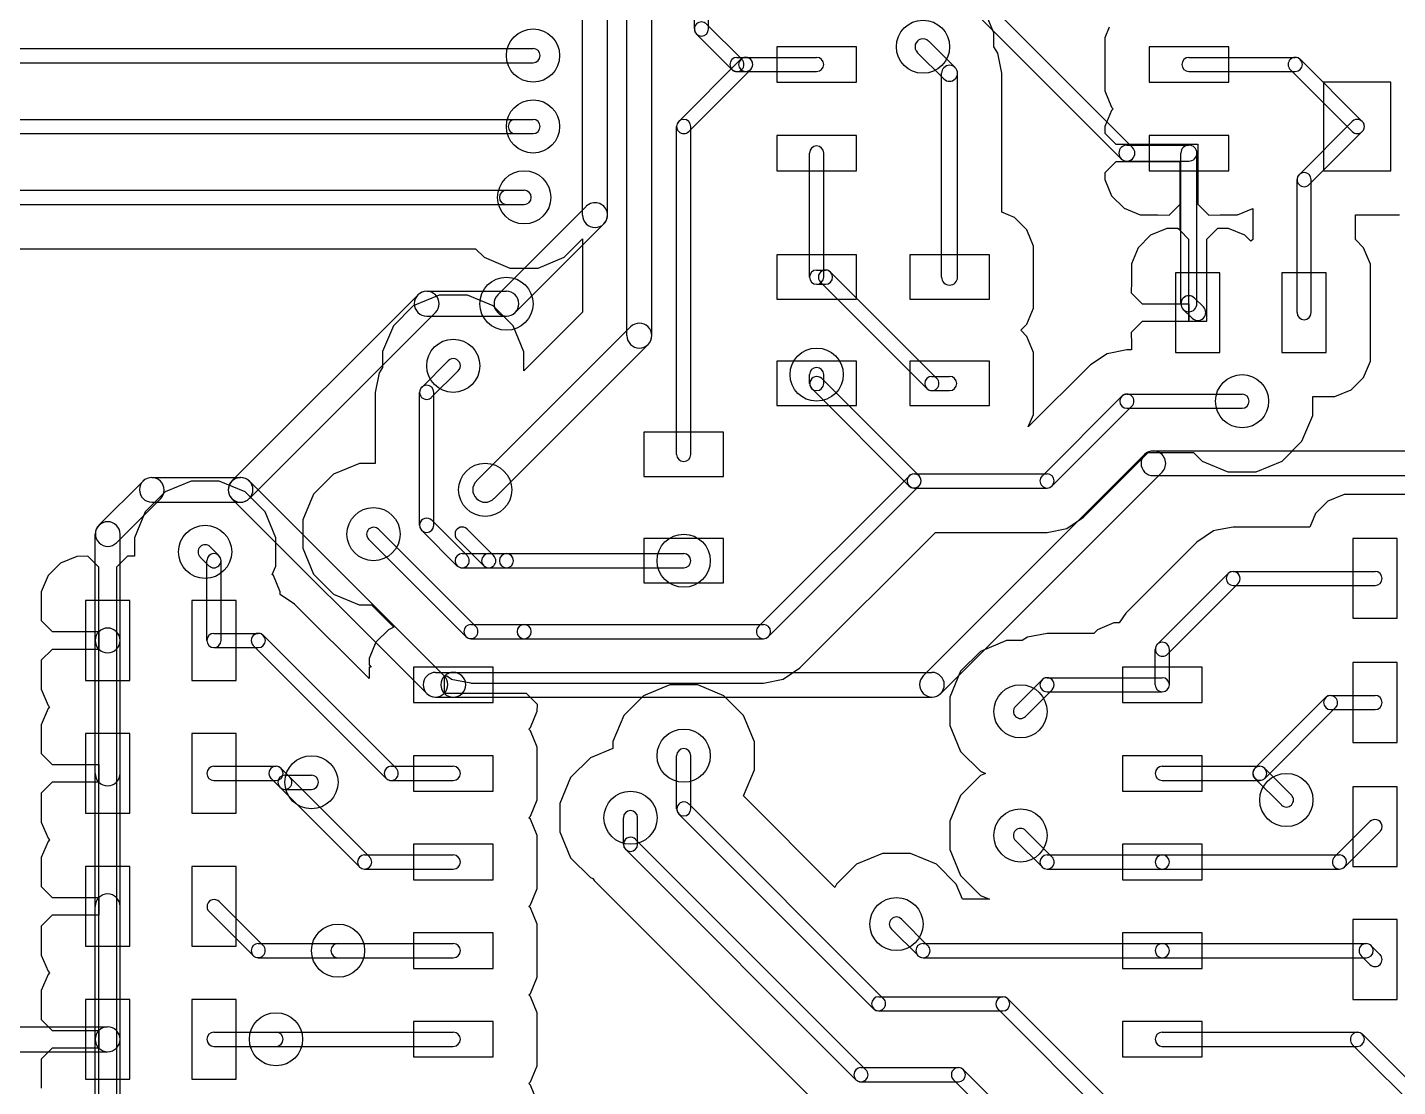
# Model space of a CAD drawing. Extents: x -29274 to 69862, y 24345 to 162744.
# Drawn here: x 47548 to 55277, y 68203 to 74179 of the extents above; entities that cross this region are included whole.
import ezdxf

# ---------------------------------------------------------------- set-up
doc = ezdxf.new("R2010")
doc.units = 0
doc.layers.add('BLACK', color=1, linetype='CONTINUOUS')

msp = doc.modelspace()

# ---------------------------------------------------------------- linework, layer by layer
at = {"layer": 'BLACK'}
for p, q in [((51310, 74170), (51310, 76270)), ((51390, 74170), (51390, 76270)), ((50930, 72440), (50930, 75520)), ((51070, 72440), (51070, 75520)), ((50680, 73120), (50680, 75270)), ((50820, 73120), (50820, 75270)), ((52782, 74502), (53782, 73502)), ((52718, 74438), (53718, 73438)), ((52999, 74149), (52938, 74296)), ((52999, 74149), (52938, 74296)), ((51322, 74141), (51521, 73942)), ((51379, 74198), (51578, 73999)), ((52999, 74069), (52999, 74149)), ((52999, 74069), (52999, 74149)), ((53651, 74180), (53626, 74120)), ((53651, 74180), (53626, 74120)), ((43350, 74060), (50400, 74060)), ((52225, 74070), (51775, 74070)), ((51775, 74070), (51775, 73870)), ((52225, 73870), (52225, 74070)), ((52782, 73952), (52632, 74102)), ((53023, 74033), (52999, 74069)), ((53023, 74033), (52999, 74069)), ((53626, 74120), (53626, 74021)), ((53626, 74120), (53626, 74021)), ((54325, 74070), (53875, 74070)), ((53875, 74070), (53875, 73870)), ((54325, 73870), (54325, 74070)), ((43350, 73980), (50400, 73980)), ((51222, 73649), (51571, 73998)), ((51550, 74010), (51600, 74010)), ((51600, 74010), (52000, 74010)), ((52718, 73888), (52568, 74038)), ((53045, 73920), (53023, 74033)), ((53045, 73920), (53023, 74033)), ((53626, 74021), (53626, 73821)), ((53626, 74021), (53626, 73821)), ((54100, 74010), (54700, 74010)), ((54729, 73998), (55078, 73649)), ((51279, 73592), (51628, 73941)), ((51550, 73930), (51600, 73930)), ((51600, 73930), (52000, 73930)), ((52705, 72770), (52705, 73920)), ((52795, 72770), (52795, 73920)), ((53045, 73136), (53045, 73920)), ((53045, 73136), (53045, 73920)), ((54100, 73930), (54700, 73930)), ((54672, 73941), (55021, 73592)), ((51775, 73870), (52225, 73870)), ((53626, 73821), (53664, 73729)), ((53626, 73821), (53664, 73729)), ((53875, 73870), (54325, 73870)), ((55240, 73870), (54860, 73870)), ((54860, 73870), (54860, 73370)), ((55240, 73370), (55240, 73870)), ((53664, 73711), (53626, 73619)), ((53664, 73711), (53626, 73619)), ((53664, 73729), (53673, 73720)), ((53664, 73729), (53673, 73720)), ((53673, 73720), (53664, 73711)), ((53673, 73720), (53664, 73711)), ((47300, 73660), (50400, 73660)), ((50300, 73660), (50400, 73660)), ((51210, 71770), (51210, 73620)), ((51290, 71770), (51290, 73620)), ((53626, 73619), (53625, 73582)), ((53626, 73619), (53625, 73582)), ((54722, 73348), (55022, 73648)), ((54778, 73292), (55078, 73592)), ((47300, 73580), (50400, 73580)), ((50300, 73580), (50400, 73580)), ((52225, 73570), (51775, 73570)), ((51775, 73570), (51775, 73370)), ((52225, 73370), (52225, 73570)), ((53625, 73582), (53687, 73520)), ((53625, 73582), (53687, 73520)), ((53687, 73520), (54000, 73520)), ((53687, 73520), (54000, 73520)), ((53750, 73515), (54100, 73515)), ((54325, 73570), (53875, 73570)), ((53875, 73570), (53875, 73370)), ((54000, 73520), (54050, 73520)), ((54000, 73520), (54050, 73520)), ((54050, 73520), (54150, 73520)), ((54050, 73520), (54150, 73520)), ((54150, 73520), (54150, 73420)), ((54150, 73520), (54150, 73420)), ((54325, 73370), (54325, 73570)), ((51960, 72770), (51960, 73470)), ((52040, 72770), (52040, 73470)), ((54055, 72620), (54055, 73470)), ((54145, 72620), (54145, 73470)), ((51775, 73370), (52225, 73370)), ((53687, 73420), (53625, 73358)), ((53687, 73420), (53625, 73358)), ((53625, 73358), (53626, 73321)), ((53625, 73358), (53626, 73321)), ((54050, 73420), (53687, 73420)), ((54050, 73420), (53687, 73420)), ((53750, 73425), (54100, 73425)), ((53875, 73370), (54325, 73370)), ((54050, 73182), (54050, 73420)), ((54050, 73182), (54050, 73420)), ((54150, 73420), (54150, 73370)), ((54150, 73420), (54150, 73370)), ((54150, 73370), (54150, 73182)), ((54150, 73370), (54150, 73182)), ((54860, 73370), (55240, 73370)), ((53626, 73321), (53664, 73229)), ((53626, 73321), (53664, 73229)), ((54710, 72570), (54710, 73320)), ((54790, 72570), (54790, 73320)), ((47300, 73260), (50350, 73260)), ((50250, 73260), (50350, 73260)), ((53664, 73229), (53734, 73159)), ((53664, 73229), (53734, 73159)), ((47300, 73180), (50350, 73180)), ((50201, 72670), (50700, 73169)), ((50250, 73180), (50350, 73180)), ((53116, 73106), (53045, 73136)), ((53116, 73106), (53045, 73136)), ((53734, 73159), (53825, 73121)), ((53734, 73159), (53825, 73121)), ((53988, 73120), (54050, 73182)), ((53988, 73120), (54050, 73182)), ((54050, 73033), (54050, 73182)), ((54050, 73182), (54050, 73033)), ((54050, 73033), (54050, 73182)), ((54050, 73182), (54050, 73033)), ((54150, 73182), (54212, 73120)), ((54150, 73182), (54212, 73120)), ((54375, 73121), (54460, 73157)), ((54375, 73121), (54460, 73157)), ((54460, 73157), (54460, 72982)), ((54460, 73157), (54460, 72982)), ((50300, 72571), (50799, 73070)), ((53186, 73036), (53116, 73106)), ((53186, 73036), (53116, 73106)), ((53825, 73121), (53924, 73121)), ((53825, 73121), (53924, 73121)), ((53924, 73121), (53988, 73120)), ((53924, 73121), (53988, 73120)), ((54212, 73120), (54276, 73121)), ((54212, 73120), (54276, 73121)), ((54276, 73121), (54375, 73121)), ((54276, 73121), (54375, 73121)), ((55040, 72982), (55040, 73121)), ((55040, 73121), (55289, 73121)), ((55040, 72982), (55040, 73121)), ((55040, 73121), (55289, 73121)), ((50576, 72882), (50680, 72986)), ((50576, 72882), (50680, 72986)), ((50680, 72986), (50680, 72573)), ((50680, 72986), (50680, 72573)), ((53224, 72944), (53186, 73036)), ((53224, 72944), (53186, 73036)), ((53884, 73006), (53814, 72936)), ((53884, 73006), (53814, 72936)), ((53976, 73044), (53884, 73006)), ((53976, 73044), (53884, 73006)), ((54038, 73045), (53976, 73044)), ((54038, 73045), (53976, 73044)), ((54050, 73033), (54038, 73045)), ((54050, 73033), (54038, 73045)), ((54100, 72983), (54050, 73033)), ((54100, 72983), (54050, 73033)), ((54100, 72620), (54100, 72983)), ((54100, 72620), (54100, 72983)), ((54262, 73045), (54200, 72983)), ((54262, 73045), (54200, 72983)), ((54200, 72983), (54200, 72670)), ((54200, 72983), (54200, 72670)), ((54324, 73044), (54262, 73045)), ((54324, 73044), (54262, 73045)), ((54416, 73006), (54324, 73044)), ((54416, 73006), (54324, 73044)), ((54450, 72972), (54416, 73006)), ((54450, 72972), (54416, 73006)), ((54460, 72982), (54450, 72972)), ((54460, 72982), (54450, 72972)), ((55086, 72936), (55040, 72982)), ((55086, 72936), (55040, 72982)), ((47300, 72930), (50076, 72930)), ((47300, 72930), (50076, 72930)), ((50076, 72930), (50124, 72882)), ((50076, 72930), (50124, 72882)), ((52225, 72895), (51775, 72895)), ((51775, 72895), (51775, 72645)), ((52225, 72645), (52225, 72895)), ((52975, 72895), (52525, 72895)), ((52525, 72895), (52525, 72645)), ((52975, 72645), (52975, 72895)), ((53224, 72694), (53224, 72944)), ((53224, 72694), (53224, 72944)), ((53814, 72936), (53776, 72845)), ((53814, 72936), (53776, 72845)), ((55124, 72844), (55086, 72936)), ((55124, 72844), (55086, 72936)), ((50124, 72882), (50270, 72821)), ((50124, 72882), (50270, 72821)), ((50270, 72821), (50429, 72821)), ((50270, 72821), (50429, 72821)), ((50429, 72821), (50576, 72882)), ((50429, 72821), (50576, 72882)), ((53776, 72845), (53776, 72746)), ((53776, 72845), (53776, 72746)), ((55124, 72394), (55124, 72844)), ((55124, 72394), (55124, 72844)), ((52000, 72810), (52050, 72810)), ((52622, 72142), (52022, 72742)), ((52678, 72198), (52078, 72798)), ((53776, 72746), (53775, 72682)), ((53776, 72746), (53775, 72682)), ((54275, 72795), (54025, 72795)), ((54025, 72795), (54025, 72345)), ((54275, 72345), (54275, 72795)), ((54875, 72795), (54625, 72795)), ((54625, 72795), (54625, 72345)), ((54875, 72345), (54875, 72795)), ((49750, 72669), (48701, 71620)), ((49871, 72669), (49724, 72608)), ((49871, 72669), (49724, 72608)), ((49800, 72690), (50250, 72690)), ((50030, 72669), (49871, 72669)), ((50030, 72669), (49871, 72669)), ((50176, 72608), (50030, 72669)), ((50176, 72608), (50030, 72669)), ((52000, 72730), (52050, 72730)), ((53224, 72595), (53224, 72694)), ((53224, 72595), (53224, 72694)), ((53775, 72682), (53837, 72620)), ((53775, 72682), (53837, 72620)), ((54200, 72670), (54200, 72620)), ((54200, 72670), (54200, 72620)), ((49724, 72608), (49612, 72496)), ((49724, 72608), (49612, 72496)), ((50288, 72496), (50176, 72608)), ((50288, 72496), (50176, 72608)), ((51775, 72645), (52225, 72645)), ((52525, 72645), (52975, 72645)), ((53186, 72504), (53224, 72595)), ((53186, 72504), (53224, 72595)), ((53837, 72620), (54100, 72620)), ((53837, 72620), (54100, 72620)), ((54068, 72588), (54118, 72538)), ((54100, 72520), (54100, 72620)), ((54100, 72620), (54100, 72520)), ((54100, 72520), (54100, 72620)), ((54100, 72620), (54100, 72520)), ((54132, 72652), (54182, 72602)), ((54200, 72620), (54200, 72520)), ((54200, 72620), (54200, 72520)), ((49849, 72570), (48800, 71521)), ((49800, 72550), (50250, 72550)), ((50680, 72573), (50349, 72242)), ((50680, 72573), (50349, 72242)), ((53837, 72520), (53775, 72458)), ((53837, 72520), (53775, 72458)), ((54050, 72520), (53837, 72520)), ((54050, 72520), (53837, 72520)), ((54100, 72520), (54050, 72520)), ((54100, 72520), (54050, 72520)), ((54200, 72520), (54100, 72520)), ((54200, 72520), (54100, 72520)), ((49612, 72496), (49551, 72350)), ((49612, 72496), (49551, 72350)), ((50950, 72489), (50081, 71620)), ((50349, 72349), (50288, 72496)), ((50349, 72349), (50288, 72496)), ((53152, 72470), (53186, 72504)), ((53152, 72470), (53186, 72504)), ((53186, 72436), (53152, 72470)), ((53186, 72436), (53152, 72470)), ((53224, 72344), (53186, 72436)), ((53224, 72344), (53186, 72436)), ((53775, 72458), (53776, 72394)), ((53775, 72458), (53776, 72394)), ((51049, 72390), (50180, 71521)), ((53750, 72360), (53639, 72338)), ((53750, 72360), (53639, 72338)), ((53776, 72360), (53750, 72360)), ((53776, 72360), (53750, 72360)), ((53776, 72394), (53776, 72360)), ((53776, 72394), (53776, 72360)), ((55124, 72295), (55124, 72394)), ((55124, 72295), (55124, 72394)), ((49551, 72350), (49551, 72260)), ((49551, 72350), (49551, 72260)), ((49772, 72148), (49922, 72298)), ((50349, 72242), (50349, 72349)), ((50349, 72242), (50349, 72349)), ((52225, 72295), (51775, 72295)), ((51775, 72295), (51775, 72045)), ((52225, 72045), (52225, 72295)), ((52975, 72295), (52525, 72295)), ((52525, 72295), (52525, 72045)), ((52975, 72045), (52975, 72295)), ((53545, 72275), (53194, 71925)), ((53545, 72275), (53194, 71925)), ((53224, 72094), (53224, 72344)), ((53224, 72094), (53224, 72344)), ((53639, 72338), (53545, 72275)), ((53639, 72338), (53545, 72275)), ((54025, 72345), (54275, 72345)), ((54625, 72345), (54875, 72345)), ((55086, 72204), (55124, 72295)), ((55086, 72204), (55124, 72295)), ((49532, 72231), (49510, 72120)), ((49532, 72231), (49510, 72120)), ((49551, 72260), (49532, 72231)), ((49551, 72260), (49532, 72231)), ((49828, 72092), (49978, 72242)), ((51960, 72170), (51960, 72220)), ((52578, 71649), (52029, 72198)), ((52040, 72170), (52040, 72220)), ((52650, 72210), (52750, 72210)), ((55016, 72134), (55086, 72204)), ((55016, 72134), (55086, 72204)), ((52521, 71592), (51972, 72141)), ((52650, 72130), (52750, 72130)), ((54924, 72096), (55016, 72134)), ((54924, 72096), (55016, 72134)), ((49510, 72120), (49510, 71719)), ((49510, 72120), (49510, 71719)), ((49760, 71370), (49760, 72120)), ((49840, 71370), (49840, 72120)), ((51775, 72045), (52225, 72045)), ((52525, 72045), (52975, 72045)), ((53224, 71995), (53224, 72094)), ((53224, 71995), (53224, 72094)), ((53722, 72098), (53272, 71648)), ((53750, 72110), (54400, 72110)), ((54799, 71990), (54799, 72096)), ((54799, 72096), (54924, 72096)), ((54799, 71990), (54799, 72096)), ((54799, 72096), (54924, 72096)), ((53194, 71925), (53224, 71995)), ((53194, 71925), (53224, 71995)), ((53778, 72042), (53328, 71592)), ((53750, 72030), (54400, 72030)), ((54738, 71844), (54799, 71990)), ((54738, 71844), (54799, 71990)), ((51475, 71895), (51025, 71895)), ((51025, 71895), (51025, 71645)), ((51475, 71645), (51475, 71895)), ((54626, 71732), (54738, 71844)), ((54626, 71732), (54738, 71844)), ((52601, 70520), (53850, 71769)), ((53505, 71415), (53870, 71780)), ((53505, 71415), (53870, 71780)), ((53870, 71780), (54126, 71780)), ((53870, 71780), (54126, 71780)), ((53900, 71790), (55500, 71790)), ((54126, 71780), (54174, 71732)), ((54126, 71780), (54174, 71732)), ((49274, 71658), (49162, 71546)), ((49274, 71658), (49162, 71546)), ((49421, 71719), (49274, 71658)), ((49421, 71719), (49274, 71658)), ((49510, 71719), (49421, 71719)), ((49510, 71719), (49421, 71719)), ((52550, 71660), (53300, 71660)), ((52700, 70421), (53949, 71670)), ((54174, 71732), (54320, 71671)), ((54174, 71732), (54320, 71671)), ((54320, 71671), (54479, 71671)), ((54320, 71671), (54479, 71671)), ((54479, 71671), (54626, 71732)), ((54479, 71671), (54626, 71732)), ((48200, 71619), (47951, 71370)), ((48250, 71640), (48750, 71640)), ((48471, 71619), (48324, 71558)), ((48471, 71619), (48324, 71558)), ((48630, 71619), (48471, 71619)), ((48630, 71619), (48471, 71619)), ((48776, 71558), (48630, 71619)), ((48776, 71558), (48630, 71619)), ((49899, 70520), (48800, 71619)), ((51025, 71645), (51475, 71645)), ((51672, 70798), (52522, 71648)), ((51728, 70742), (52578, 71592)), ((52550, 71580), (53300, 71580)), ((53900, 71650), (55500, 71650)), ((48299, 71520), (48050, 71271)), ((48324, 71558), (48212, 71446)), ((48324, 71558), (48212, 71446)), ((49800, 70421), (48701, 71520)), ((48888, 71446), (48776, 71558)), ((48888, 71446), (48776, 71558)), ((49162, 71546), (49101, 71400)), ((49162, 71546), (49101, 71400)), ((54884, 71506), (54814, 71436)), ((54884, 71506), (54814, 71436)), ((54976, 71544), (54884, 71506)), ((54976, 71544), (54884, 71506)), ((55226, 71544), (54976, 71544)), ((55226, 71544), (54976, 71544)), ((55325, 71544), (55226, 71544)), ((55325, 71544), (55226, 71544)), ((48212, 71446), (48151, 71300)), ((48212, 71446), (48151, 71300)), ((48250, 71500), (48750, 71500)), ((48949, 71299), (48888, 71446)), ((48949, 71299), (48888, 71446)), ((54814, 71436), (54782, 71360)), ((54814, 71436), (54782, 71360)), ((49101, 71400), (49101, 71241)), ((49101, 71400), (49101, 71241)), ((49529, 71348), (50078, 70799)), ((50028, 71199), (49829, 71398)), ((50178, 71198), (50028, 71348)), ((53300, 71330), (53411, 71352)), ((53300, 71330), (53411, 71352)), ((53411, 71352), (53505, 71415)), ((53411, 71352), (53505, 71415)), ((54350, 71360), (54256, 71342)), ((54350, 71360), (54256, 71342)), ((54782, 71360), (54350, 71360)), ((54782, 71360), (54350, 71360)), ((47930, 70720), (47930, 71320)), ((48070, 70720), (48070, 71320)), ((48151, 71300), (48151, 71195)), ((48151, 71300), (48151, 71195)), ((48949, 71140), (48949, 71299)), ((48949, 71140), (48949, 71299)), ((49472, 71291), (50021, 70742)), ((49971, 71142), (49772, 71341)), ((50122, 71142), (49972, 71292)), ((51475, 71295), (51025, 71295)), ((51025, 71295), (51025, 71045)), ((51475, 71045), (51475, 71295)), ((51905, 70565), (52670, 71330)), ((51905, 70565), (52670, 71330)), ((52670, 71330), (53300, 71330)), ((52670, 71330), (53300, 71330)), ((54144, 71275), (53745, 70875)), ((54144, 71275), (53745, 70875)), ((54238, 71338), (54144, 71275)), ((54238, 71338), (54144, 71275)), ((54256, 71342), (54238, 71338)), ((54256, 71342), (54238, 71338)), ((55275, 71295), (55025, 71295)), ((55025, 71295), (55025, 70845)), ((55275, 70845), (55275, 71295)), ((47826, 71194), (47734, 71156)), ((47826, 71194), (47734, 71156)), ((47888, 71195), (47826, 71194)), ((47888, 71195), (47826, 71194)), ((47950, 71133), (47888, 71195)), ((47950, 71133), (47888, 71195)), ((48112, 71195), (48050, 71133)), ((48112, 71195), (48050, 71133)), ((48151, 71195), (48112, 71195)), ((48151, 71195), (48112, 71195)), ((48579, 71248), (48628, 71199)), ((49101, 71241), (49162, 71094)), ((49101, 71241), (49162, 71094)), ((50000, 71210), (50250, 71210)), ((50150, 71210), (50250, 71210)), ((50250, 71210), (51250, 71210)), ((47734, 71156), (47664, 71086)), ((47734, 71156), (47664, 71086)), ((47950, 70770), (47950, 71133)), ((47950, 70770), (47950, 71133)), ((48050, 71133), (48050, 70820)), ((48050, 71133), (48050, 70820)), ((48522, 71191), (48571, 71142)), ((48560, 70720), (48560, 71170)), ((48640, 70720), (48640, 71170)), ((48929, 71093), (48949, 71140)), ((48929, 71093), (48949, 71140)), ((50000, 71130), (50250, 71130)), ((50150, 71130), (50250, 71130)), ((50250, 71130), (51250, 71130)), ((47664, 71086), (47626, 70995)), ((47664, 71086), (47626, 70995)), ((48936, 71086), (48929, 71093)), ((48936, 71086), (48929, 71093)), ((48974, 70994), (48936, 71086)), ((48974, 70994), (48936, 71086)), ((49162, 71094), (49274, 70982)), ((49162, 71094), (49274, 70982)), ((51025, 71045), (51475, 71045)), ((53922, 70699), (54321, 71098)), ((53979, 70642), (54378, 71041)), ((54350, 71110), (55150, 71110)), ((47626, 70995), (47626, 70896)), ((47626, 70995), (47626, 70896)), ((48974, 70980), (48974, 70994)), ((48974, 70980), (48974, 70994)), ((49055, 70925), (48974, 70980)), ((49055, 70925), (48974, 70980)), ((49274, 70982), (49420, 70921)), ((49274, 70982), (49420, 70921)), ((54350, 71030), (55150, 71030)), ((47626, 70896), (47625, 70832)), ((47626, 70896), (47625, 70832)), ((47875, 70945), (47875, 70495)), ((48125, 70945), (47875, 70945)), ((48125, 70495), (48125, 70945)), ((48475, 70945), (48475, 70495)), ((48725, 70945), (48475, 70945)), ((48725, 70495), (48725, 70945)), ((49475, 70505), (49055, 70925)), ((49475, 70505), (49055, 70925)), ((49420, 70921), (49489, 70921)), ((49420, 70921), (49489, 70921)), ((49489, 70921), (49615, 70795)), ((49489, 70921), (49615, 70795)), ((47625, 70832), (47687, 70770)), ((47625, 70832), (47687, 70770)), ((48050, 70820), (48050, 70770)), ((48050, 70820), (48050, 70770)), ((50050, 70810), (50350, 70810)), ((50350, 70810), (51700, 70810)), ((53676, 70819), (53584, 70781)), ((53676, 70819), (53584, 70781)), ((53707, 70819), (53676, 70819)), ((53707, 70819), (53676, 70819)), ((53745, 70875), (53707, 70819)), ((53745, 70875), (53707, 70819)), ((55025, 70845), (55275, 70845)), ((47687, 70770), (47950, 70770)), ((47687, 70770), (47950, 70770)), ((47950, 70670), (47950, 70770)), ((47950, 70770), (47950, 70670)), ((47950, 70670), (47950, 70770)), ((47950, 70770), (47950, 70670)), ((48050, 70770), (48050, 70670)), ((48050, 70770), (48050, 70670)), ((48600, 70760), (48850, 70760)), ((49628, 69999), (48879, 70748)), ((49584, 70781), (49514, 70711)), ((49584, 70781), (49514, 70711)), ((49615, 70795), (49584, 70781)), ((49615, 70795), (49584, 70781)), ((50050, 70730), (50350, 70730)), ((50350, 70730), (51700, 70730)), ((53189, 70738), (53160, 70719)), ((53189, 70738), (53160, 70719)), ((53300, 70760), (53189, 70738)), ((53300, 70760), (53189, 70738)), ((53563, 70760), (53300, 70760)), ((53563, 70760), (53300, 70760)), ((53584, 70781), (53563, 70760)), ((53584, 70781), (53563, 70760)), ((47687, 70670), (47625, 70608)), ((47687, 70670), (47625, 70608)), ((47950, 70670), (47687, 70670)), ((47950, 70670), (47687, 70670)), ((47930, 69970), (47930, 70720)), ((47930, 68470), (47930, 70720)), ((47950, 70383), (47950, 70670)), ((47950, 70383), (47950, 70670)), ((48050, 70670), (48050, 70620)), ((48050, 70670), (48050, 70620)), ((48070, 69970), (48070, 70720)), ((48070, 68470), (48070, 70720)), ((48600, 70680), (48850, 70680)), ((49571, 69942), (48822, 70691)), ((49514, 70711), (49476, 70619)), ((49514, 70711), (49476, 70619)), ((52924, 70658), (52812, 70546)), ((52924, 70658), (52812, 70546)), ((53071, 70719), (52924, 70658)), ((53071, 70719), (52924, 70658)), ((53160, 70719), (53071, 70719)), ((53160, 70719), (53071, 70719)), ((53910, 70470), (53910, 70670)), ((53990, 70470), (53990, 70670)), ((47625, 70608), (47626, 70544)), ((47625, 70608), (47626, 70544)), ((48050, 70620), (48050, 70383)), ((48050, 70620), (48050, 70383)), ((49476, 70619), (49475, 70582)), ((49476, 70619), (49475, 70582)), ((49475, 70582), (49487, 70570)), ((49475, 70582), (49487, 70570)), ((55275, 70595), (55025, 70595)), ((55025, 70595), (55025, 70145)), ((55275, 70145), (55275, 70595)), ((47626, 70544), (47626, 70445)), ((47626, 70544), (47626, 70445)), ((49487, 70570), (49475, 70570)), ((49475, 70570), (49475, 70505)), ((49487, 70570), (49475, 70570)), ((49475, 70570), (49475, 70505)), ((50175, 70570), (49725, 70570)), ((49725, 70570), (49725, 70370)), ((49850, 70540), (49950, 70540)), ((49900, 70420), (49900, 70520)), ((49900, 70520), (49913, 70520)), ((49900, 70420), (49900, 70520)), ((49900, 70520), (49913, 70520)), ((49913, 70520), (49938, 70503)), ((49913, 70520), (49938, 70503)), ((49938, 70503), (49939, 70502)), ((49938, 70503), (49939, 70502)), ((49939, 70502), (50049, 70481)), ((49939, 70502), (50049, 70481)), ((49950, 70540), (52650, 70540)), ((50175, 70370), (50175, 70570)), ((51700, 70480), (51811, 70502)), ((51700, 70480), (51811, 70502)), ((51811, 70502), (51905, 70565)), ((51811, 70502), (51905, 70565)), ((52812, 70546), (52751, 70400)), ((52812, 70546), (52751, 70400)), ((53122, 70348), (53272, 70498)), ((53300, 70510), (53950, 70510)), ((54175, 70570), (53725, 70570)), ((53725, 70570), (53725, 70370)), ((54175, 70370), (54175, 70570)), ((47626, 70445), (47664, 70354)), ((47626, 70445), (47664, 70354)), ((47875, 70495), (48125, 70495)), ((48475, 70495), (48725, 70495)), ((50000, 70420), (49900, 70420)), ((50000, 70420), (49900, 70420)), ((50050, 70420), (50000, 70420)), ((50050, 70420), (50000, 70420)), ((50049, 70481), (50050, 70480)), ((50049, 70481), (50050, 70480)), ((50050, 70480), (50350, 70480)), ((50050, 70480), (50350, 70480)), ((50363, 70420), (50050, 70420)), ((50363, 70420), (50050, 70420)), ((50350, 70480), (51700, 70480)), ((50350, 70480), (51700, 70480)), ((50425, 70358), (50363, 70420)), ((50425, 70358), (50363, 70420)), ((51171, 70469), (51024, 70408)), ((51171, 70469), (51024, 70408)), ((51330, 70469), (51171, 70469)), ((51330, 70469), (51171, 70469)), ((51476, 70408), (51330, 70469)), ((51476, 70408), (51330, 70469)), ((53178, 70292), (53328, 70442)), ((53300, 70430), (53950, 70430)), ((47664, 70354), (47673, 70345)), ((47664, 70354), (47673, 70345)), ((47673, 70345), (47664, 70336)), ((47673, 70345), (47664, 70336)), ((47950, 70307), (47950, 70383)), ((47950, 70307), (47950, 70383)), ((48050, 70383), (48050, 70307)), ((48050, 70383), (48050, 70307)), ((49725, 70370), (50175, 70370)), ((49850, 70400), (49950, 70400)), ((49950, 70400), (52650, 70400)), ((50424, 70321), (50425, 70358)), ((50424, 70321), (50425, 70358)), ((51024, 70408), (50912, 70296)), ((51024, 70408), (50912, 70296)), ((51588, 70296), (51476, 70408)), ((51588, 70296), (51476, 70408)), ((52751, 70400), (52751, 70241)), ((52751, 70400), (52751, 70241)), ((53725, 70370), (54175, 70370)), ((54871, 70398), (54472, 69999)), ((54900, 70410), (55150, 70410)), ((47664, 70336), (47626, 70245)), ((47664, 70336), (47626, 70245)), ((47950, 70020), (47950, 70307)), ((47950, 70020), (47950, 70307)), ((48050, 70307), (48050, 70070)), ((48050, 70307), (48050, 70070)), ((50386, 70229), (50424, 70321)), ((50386, 70229), (50424, 70321)), ((50912, 70296), (50851, 70150)), ((50912, 70296), (50851, 70150)), ((51649, 70149), (51588, 70296)), ((51649, 70149), (51588, 70296)), ((54928, 70341), (54529, 69942)), ((54900, 70330), (55150, 70330)), ((47626, 70245), (47626, 70146)), ((47626, 70245), (47626, 70146)), ((47875, 70195), (47875, 69745)), ((48125, 70195), (47875, 70195)), ((48125, 69745), (48125, 70195)), ((48475, 70195), (48475, 69745)), ((48725, 70195), (48475, 70195)), ((48725, 69745), (48725, 70195)), ((50377, 70220), (50386, 70229)), ((50377, 70220), (50386, 70229)), ((50386, 70211), (50377, 70220)), ((50386, 70211), (50377, 70220)), ((50424, 70119), (50386, 70211)), ((50424, 70119), (50386, 70211)), ((52751, 70241), (52812, 70094)), ((52751, 70241), (52812, 70094)), ((47626, 70146), (47625, 70082)), ((47626, 70146), (47625, 70082)), ((50424, 69919), (50424, 70119)), ((50424, 69919), (50424, 70119)), ((50851, 70111), (50724, 70058)), ((50851, 70111), (50724, 70058)), ((50851, 70150), (50851, 70111)), ((50851, 70150), (50851, 70111)), ((51649, 69990), (51649, 70149)), ((51649, 69990), (51649, 70149)), ((55025, 70145), (55275, 70145)), ((47625, 70082), (47687, 70020)), ((47625, 70082), (47687, 70020)), ((48050, 70070), (48050, 70020)), ((48050, 70070), (48050, 70020)), ((50175, 70070), (49725, 70070)), ((49725, 70070), (49725, 69870)), ((50175, 69870), (50175, 70070)), ((50724, 70058), (50612, 69946)), ((50724, 70058), (50612, 69946)), ((51210, 69770), (51210, 70070)), ((51290, 69770), (51290, 70070)), ((52812, 70094), (52924, 69982)), ((52812, 70094), (52924, 69982)), ((54175, 70070), (53725, 70070)), ((53725, 70070), (53725, 69870)), ((54175, 69870), (54175, 70070)), ((47687, 70020), (47950, 70020)), ((47687, 70020), (47950, 70020)), ((47950, 69920), (47950, 70020)), ((47950, 70020), (47950, 69920)), ((47950, 69920), (47950, 70020)), ((47950, 70020), (47950, 69920)), ((48050, 70020), (48050, 69920)), ((48050, 70020), (48050, 69920)), ((48600, 70010), (48950, 70010)), ((49028, 69949), (48979, 69998)), ((49478, 69499), (48979, 69998)), ((49000, 69960), (49150, 69960)), ((49600, 70010), (49950, 70010)), ((51588, 69844), (51649, 69990)), ((51588, 69844), (51649, 69990)), ((52924, 69958), (52812, 69846)), ((52924, 69958), (52812, 69846)), ((52924, 69982), (52952, 69970)), ((52924, 69982), (52952, 69970)), ((52952, 69970), (52924, 69958)), ((52952, 69970), (52924, 69958)), ((53950, 70010), (54500, 70010)), ((54528, 69998), (54678, 69848)), ((47687, 69920), (47625, 69858)), ((47687, 69920), (47625, 69858)), ((47950, 69920), (47687, 69920)), ((47950, 69920), (47687, 69920)), ((47950, 69633), (47950, 69920)), ((47950, 69633), (47950, 69920)), ((48050, 69920), (48050, 69870)), ((48050, 69920), (48050, 69870)), ((48600, 69930), (48950, 69930)), ((48971, 69892), (48922, 69941)), ((49421, 69442), (48922, 69941)), ((49000, 69880), (49150, 69880)), ((49600, 69930), (49950, 69930)), ((50424, 69820), (50424, 69919)), ((50424, 69820), (50424, 69919)), ((50612, 69946), (50551, 69800)), ((50612, 69946), (50551, 69800)), ((53950, 69930), (54500, 69930)), ((54472, 69942), (54622, 69792)), ((55275, 69895), (55025, 69895)), ((55025, 69895), (55025, 69445)), ((55275, 69445), (55275, 69895)), ((47625, 69858), (47626, 69794)), ((47625, 69858), (47626, 69794)), ((48050, 69870), (48050, 69633)), ((48050, 69870), (48050, 69633)), ((49725, 69870), (50175, 69870)), ((50386, 69729), (50424, 69820)), ((50386, 69729), (50424, 69820)), ((52103, 69327), (51587, 69844)), ((51587, 69844), (51588, 69844)), ((52103, 69327), (51587, 69844)), ((51587, 69844), (51588, 69844)), ((52812, 69846), (52751, 69700)), ((52812, 69846), (52751, 69700)), ((53725, 69870), (54175, 69870)), ((47626, 69794), (47626, 69695)), ((47626, 69794), (47626, 69695)), ((47875, 69745), (48125, 69745)), ((48475, 69745), (48725, 69745)), ((50377, 69720), (50386, 69729)), ((50377, 69720), (50386, 69729)), ((50551, 69800), (50551, 69641)), ((50551, 69800), (50551, 69641)), ((52321, 68642), (51222, 69741)), ((52378, 68699), (51279, 69798)), ((47626, 69695), (47664, 69604)), ((47626, 69695), (47664, 69604)), ((50386, 69711), (50377, 69720)), ((50386, 69711), (50377, 69720)), ((50424, 69619), (50386, 69711)), ((50424, 69619), (50386, 69711)), ((50910, 69570), (50910, 69720)), ((50990, 69570), (50990, 69720)), ((52751, 69700), (52751, 69541)), ((52751, 69700), (52751, 69541)), ((53178, 69648), (53328, 69498)), ((54922, 69499), (55121, 69698)), ((47664, 69586), (47626, 69495)), ((47664, 69586), (47626, 69495)), ((47664, 69604), (47673, 69595)), ((47664, 69604), (47673, 69595)), ((47673, 69595), (47664, 69586)), ((47673, 69595), (47664, 69586)), ((47950, 69557), (47950, 69633)), ((47950, 69557), (47950, 69633)), ((48050, 69633), (48050, 69557)), ((48050, 69633), (48050, 69557)), ((50175, 69570), (49725, 69570)), ((49725, 69570), (49725, 69370)), ((50175, 69370), (50175, 69570)), ((50424, 69419), (50424, 69619)), ((50424, 69419), (50424, 69619)), ((50551, 69641), (50612, 69494)), ((50551, 69641), (50612, 69494)), ((52278, 68298), (50978, 69598)), ((53122, 69592), (53272, 69442)), ((54175, 69570), (53725, 69570)), ((53725, 69570), (53725, 69370)), ((54175, 69370), (54175, 69570)), ((54979, 69442), (55178, 69641)), ((47626, 69495), (47626, 69396)), ((47626, 69495), (47626, 69396)), ((47950, 69270), (47950, 69557)), ((47950, 69270), (47950, 69557)), ((48050, 69557), (48050, 69320)), ((48050, 69557), (48050, 69320)), ((49450, 69510), (49950, 69510)), ((50612, 69494), (50724, 69382)), ((50612, 69494), (50724, 69382)), ((52222, 68242), (50922, 69542)), ((52371, 69519), (52224, 69458)), ((52371, 69519), (52224, 69458)), ((52530, 69519), (52371, 69519)), ((52530, 69519), (52371, 69519)), ((52676, 69458), (52530, 69519)), ((52676, 69458), (52530, 69519)), ((52751, 69541), (52812, 69394)), ((52751, 69541), (52812, 69394)), ((53300, 69510), (53950, 69510)), ((53950, 69510), (54950, 69510)), ((47875, 69445), (47875, 68995)), ((48125, 69445), (47875, 69445)), ((48125, 68995), (48125, 69445)), ((48475, 69445), (48475, 68995)), ((48725, 69445), (48475, 69445)), ((48725, 68995), (48725, 69445)), ((49450, 69430), (49950, 69430)), ((50424, 69320), (50424, 69419)), ((50424, 69320), (50424, 69419)), ((52224, 69458), (52112, 69346)), ((52224, 69458), (52112, 69346)), ((52788, 69346), (52676, 69458)), ((52788, 69346), (52676, 69458)), ((53300, 69430), (53950, 69430)), ((53950, 69430), (54950, 69430)), ((55025, 69445), (55275, 69445)), ((47626, 69396), (47625, 69332)), ((47626, 69396), (47625, 69332)), ((49725, 69370), (50175, 69370)), ((50724, 69382), (50737, 69377)), ((50724, 69382), (50737, 69377)), ((50737, 69377), (50745, 69365)), ((50737, 69377), (50745, 69365)), ((50745, 69365), (52045, 68065)), ((50745, 69365), (52045, 68065)), ((52112, 69346), (52103, 69327)), ((52112, 69346), (52103, 69327)), ((52823, 69260), (52788, 69346)), ((52823, 69260), (52788, 69346)), ((52812, 69394), (52924, 69282)), ((52812, 69394), (52924, 69282)), ((53725, 69370), (54175, 69370)), ((47625, 69332), (47687, 69270)), ((47625, 69332), (47687, 69270)), ((47687, 69270), (47950, 69270)), ((47687, 69270), (47950, 69270)), ((47950, 69170), (47950, 69270)), ((47950, 69270), (47950, 69170)), ((47950, 69170), (47950, 69270)), ((47950, 69270), (47950, 69170)), ((48050, 69320), (48050, 69270)), ((48050, 69320), (48050, 69270)), ((48050, 69270), (48050, 69170)), ((48050, 69270), (48050, 69170)), ((50386, 69229), (50424, 69320)), ((50386, 69229), (50424, 69320)), ((52924, 69282), (52976, 69260)), ((52924, 69282), (52976, 69260)), ((47930, 68470), (47930, 69220)), ((48070, 68470), (48070, 69220)), ((48821, 68942), (48572, 69191)), ((48878, 68999), (48629, 69248)), ((50377, 69220), (50386, 69229)), ((50377, 69220), (50386, 69229)), ((50386, 69211), (50377, 69220)), ((50386, 69211), (50377, 69220)), ((50424, 69119), (50386, 69211)), ((50424, 69119), (50386, 69211)), ((52976, 69260), (52823, 69260)), ((52976, 69260), (52823, 69260)), ((47687, 69170), (47625, 69108)), ((47687, 69170), (47625, 69108)), ((47625, 69108), (47626, 69044)), ((47625, 69108), (47626, 69044)), ((47950, 69170), (47687, 69170)), ((47950, 69170), (47687, 69170)), ((47950, 68883), (47950, 69170)), ((47950, 68883), (47950, 69170)), ((48050, 69170), (48050, 69120)), ((48050, 69170), (48050, 69120)), ((48050, 69120), (48050, 68883)), ((48050, 69120), (48050, 68883)), ((50424, 68919), (50424, 69119)), ((50424, 68919), (50424, 69119)), ((52478, 69148), (52628, 68998)), ((55275, 69145), (55025, 69145)), ((55025, 69145), (55025, 68695)), ((55275, 68695), (55275, 69145)), ((47626, 69044), (47626, 68945)), ((47626, 69044), (47626, 68945)), ((50175, 69070), (49725, 69070)), ((49725, 69070), (49725, 68870)), ((50175, 68870), (50175, 69070)), ((52422, 69092), (52572, 68942)), ((54175, 69070), (53725, 69070)), ((53725, 69070), (53725, 68870)), ((54175, 68870), (54175, 69070)), ((47875, 68995), (48125, 68995)), ((48475, 68995), (48725, 68995)), ((48850, 69010), (49950, 69010)), ((49300, 69010), (49950, 69010)), ((52600, 69010), (53950, 69010)), ((53950, 69010), (55100, 69010)), ((55129, 68998), (55178, 68949)), ((47626, 68945), (47664, 68854)), ((47626, 68945), (47664, 68854)), ((47950, 68807), (47950, 68883)), ((47950, 68807), (47950, 68883)), ((48050, 68883), (48050, 68807)), ((48050, 68883), (48050, 68807)), ((48850, 68930), (49950, 68930)), ((49300, 68930), (49950, 68930)), ((50424, 68820), (50424, 68919)), ((50424, 68820), (50424, 68919)), ((52600, 68930), (53950, 68930)), ((53950, 68930), (55100, 68930)), ((55072, 68941), (55121, 68892)), ((47664, 68836), (47626, 68745)), ((47664, 68836), (47626, 68745)), ((47664, 68854), (47673, 68845)), ((47664, 68854), (47673, 68845)), ((47673, 68845), (47664, 68836)), ((47673, 68845), (47664, 68836)), ((47950, 68520), (47950, 68807)), ((47950, 68520), (47950, 68807)), ((48050, 68807), (48050, 68570)), ((48050, 68807), (48050, 68570)), ((49725, 68870), (50175, 68870)), ((50386, 68729), (50424, 68820)), ((50386, 68729), (50424, 68820)), ((53725, 68870), (54175, 68870)), ((47626, 68745), (47626, 68646)), ((47626, 68745), (47626, 68646)), ((50377, 68720), (50386, 68729)), ((50377, 68720), (50386, 68729)), ((50386, 68711), (50377, 68720)), ((50386, 68711), (50377, 68720)), ((47626, 68646), (47625, 68582)), ((47626, 68646), (47625, 68582)), ((47875, 68695), (47875, 68245)), ((48125, 68695), (47875, 68695)), ((48125, 68245), (48125, 68695)), ((48475, 68695), (48475, 68245)), ((48725, 68695), (48475, 68695)), ((48725, 68245), (48725, 68695)), ((50424, 68619), (50386, 68711)), ((50424, 68619), (50386, 68711)), ((52350, 68710), (53050, 68710)), ((53778, 67999), (53079, 68698)), ((55025, 68695), (55275, 68695)), ((47625, 68582), (47687, 68520)), ((47625, 68582), (47687, 68520)), ((48050, 68570), (48050, 68520)), ((48050, 68570), (48050, 68520)), ((50175, 68570), (49725, 68570)), ((49725, 68570), (49725, 68370)), ((50175, 68370), (50175, 68570)), ((50424, 68419), (50424, 68619)), ((50424, 68419), (50424, 68619)), ((52350, 68630), (53050, 68630)), ((53721, 67942), (53022, 68641)), ((54175, 68570), (53725, 68570)), ((53725, 68570), (53725, 68370)), ((54175, 68370), (54175, 68570)), ((47400, 68540), (48000, 68540)), ((47687, 68520), (47950, 68520)), ((47687, 68520), (47950, 68520)), ((47950, 68420), (47950, 68520)), ((47950, 68520), (47950, 68420)), ((47950, 68420), (47950, 68520)), ((47950, 68520), (47950, 68420)), ((48050, 68520), (48050, 68420)), ((48050, 68520), (48050, 68420)), ((48600, 68510), (48950, 68510)), ((48600, 68510), (49950, 68510)), ((53950, 68510), (55050, 68510)), ((55079, 68498), (55478, 68099)), ((47687, 68420), (47625, 68358)), ((47687, 68420), (47625, 68358)), ((47950, 68420), (47687, 68420)), ((47950, 68420), (47687, 68420)), ((47930, 68120), (47930, 68470)), ((47950, 68057), (47950, 68420)), ((47950, 68057), (47950, 68420)), ((48050, 68420), (48050, 68370)), ((48050, 68420), (48050, 68370)), ((48070, 68120), (48070, 68470)), ((48600, 68430), (48950, 68430)), ((48600, 68430), (49950, 68430)), ((50424, 68320), (50424, 68419)), ((50424, 68320), (50424, 68419)), ((53950, 68430), (55050, 68430)), ((55022, 68441), (55421, 68042)), ((47400, 68400), (48000, 68400)), ((47625, 68358), (47626, 68294)), ((47625, 68358), (47626, 68294)), ((48050, 68370), (48050, 68057)), ((48050, 68370), (48050, 68057)), ((49725, 68370), (50175, 68370)), ((53725, 68370), (54175, 68370)), ((47626, 68294), (47626, 68195)), ((47626, 68294), (47626, 68195)), ((50386, 68229), (50424, 68320)), ((50386, 68229), (50424, 68320)), ((52250, 68310), (52800, 68310)), ((53628, 67499), (52829, 68298)), ((47875, 68245), (48125, 68245)), ((48475, 68245), (48725, 68245)), ((50377, 68220), (50386, 68229)), ((50377, 68220), (50386, 68229)), ((50386, 68211), (50377, 68220)), ((50386, 68211), (50377, 68220)), ((50424, 68119), (50386, 68211)), ((50424, 68119), (50386, 68211)), ((52250, 68230), (52800, 68230)), ((53571, 67442), (52772, 68241))]:
    msp.add_line(p, q, dxfattribs=at)
for centre in [(52600, 74070), (50400, 74020), (50400, 73620), (50350, 73220), (50250, 72620), (49950, 72270), (52000, 72220), (54400, 72070), (50130, 71570), (49500, 71320), (48550, 71220), (51250, 71170), (53150, 70320), (51250, 70070), (49150, 69920), (54650, 69820), (50950, 69720), (53150, 69620), (52450, 69120), (49300, 68970), (48950, 68470)]:
    msp.add_circle(centre, 150, dxfattribs=at)
for centre, radius, start, end in [((51350, 74170), 40, 45, 225), ((51350, 74170), 40, 180, 360), ((50400, 74020), 40, 270, 450), ((52600, 74070), 45, 405, 585), ((51550, 73970), 40, 90, 270), ((51550, 73970), 40, 225, 405), ((51600, 73970), 40, 90, 270), ((51600, 73970), 40, 315, 495), ((51600, 73970), 40, 270, 450), ((52000, 73970), 40, 270, 450), ((54100, 73970), 40, 90, 270), ((54700, 73970), 40, 45, 225), ((54700, 73970), 40, 270, 450), ((52750, 73920), 45, 360, 540), ((52750, 73920), 45, 225, 405), ((50300, 73620), 40, 90, 270), ((50400, 73620), 40, 270, 450), ((50400, 73620), 40, 270, 450), ((51250, 73620), 40, 360, 540), ((51250, 73620), 40, 135, 315), ((55050, 73620), 40, 315, 495), ((55050, 73620), 40, 225, 405), ((53750, 73470), 45, 90, 270), ((54100, 73470), 45, 360, 540), ((54100, 73470), 45, 270, 450), ((52000, 73470), 40, 360, 540), ((53750, 73470), 45, 225, 405), ((54750, 73320), 40, 360, 540), ((54750, 73320), 40, 135, 315), ((50250, 73220), 40, 90, 270), ((50350, 73220), 40, 270, 450), ((50350, 73220), 40, 270, 450), ((50750, 73120), 70, 315, 495), ((50750, 73120), 70, 180, 360), ((52000, 72770), 40, 90, 270), ((52000, 72770), 40, 180, 360), ((52050, 72770), 40, 405, 585), ((52050, 72770), 40, 270, 450), ((52750, 72770), 45, 180, 360), ((49800, 72620), 70, 90, 270), ((49800, 72620), 70, -45, 135), ((50250, 72620), 70, 135, 315), ((50250, 72620), 70, 270, 450), ((54100, 72620), 45, 45, 225), ((54100, 72620), 45, 180, 360), ((54150, 72570), 45, 225, 405), ((51000, 72440), 70, -45, 135), ((54750, 72570), 40, 180, 360), ((51000, 72440), 70, 180, 360), ((49950, 72270), 40, 315, 495), ((52000, 72220), 40, 360, 540), ((52001, 72169), 40, 405, 585), ((52650, 72170), 40, 90, 270), ((52650, 72170), 40, 225, 405), ((52750, 72170), 40, 270, 450), ((49800, 72120), 40, 360, 540), ((49800, 72120), 40, 135, 315), ((52000, 72170), 40, 180, 360), ((53750, 72070), 40, 90, 270), ((53750, 72070), 40, -45, 135), ((54400, 72070), 40, 270, 450), ((51250, 71770), 40, 180, 360), ((53900, 71720), 70, 90, 270), ((53899, 71719), 70, 315, 495), ((52550, 71620), 40, 90, 270), ((52550, 71620), 40, 315, 495), ((53300, 71620), 40, 270, 450), ((48250, 71570), 70, 90, 270), ((48249, 71569), 70, -45, 135), ((48750, 71570), 70, 135, 315), ((48751, 71569), 70, 405, 585), ((48750, 71570), 70, 270, 450), ((50130, 71570), 70, 135, 315), ((52549, 71621), 40, 225, 405), ((53300, 71620), 40, 135, 315), ((48000, 71320), 70, 360, 540), ((48001, 71321), 70, 135, 315), ((49501, 71319), 40, 45, 225), ((49800, 71370), 40, 405, 585), ((49800, 71370), 40, 180, 360), ((50000, 71320), 40, 405, 585), ((48550, 71220), 40, 45, 225), ((48600, 71170), 40, 360, 540), ((48600, 71170), 40, 225, 405), ((50000, 71170), 40, 90, 270), ((50000, 71170), 40, 225, 405), ((50150, 71170), 40, 90, 270), ((50150, 71170), 40, 225, 405), ((50250, 71170), 40, 90, 270), ((50250, 71170), 40, 270, 450), ((50250, 71170), 40, 270, 450), ((51250, 71170), 40, 270, 450), ((54350, 71070), 40, 90, 270), ((54349, 71069), 40, 315, 495), ((55150, 71070), 40, 270, 450), ((50050, 70770), 40, 90, 270), ((50350, 70770), 40, 90, 270), ((50350, 70770), 40, 270, 450), ((51700, 70770), 40, 270, 450), ((48000, 70720), 70, 360, 540), ((48000, 70720), 70, 360, 540), ((48600, 70720), 40, 90, 270), ((48850, 70720), 40, 405, 585), ((48850, 70720), 40, 270, 450), ((50049, 70771), 40, 225, 405), ((51700, 70770), 40, 135, 315), ((48000, 70720), 70, 180, 360), ((48600, 70720), 40, 180, 360), ((53950, 70670), 40, 360, 540), ((53951, 70671), 40, 135, 315), ((49850, 70470), 70, 90, 270), ((49849, 70471), 70, 225, 405), ((49950, 70470), 70, 90, 270), ((49950, 70470), 70, 270, 450), ((52651, 70471), 70, 135, 315), ((52650, 70470), 70, 270, 450), ((53300, 70470), 40, 90, 270), ((53300, 70470), 40, 315, 495), ((53950, 70470), 40, 270, 450), ((53950, 70470), 40, 180, 360), ((53150, 70320), 40, 135, 315), ((54900, 70370), 40, 90, 270), ((54899, 70369), 40, -45, 135), ((55150, 70370), 40, 270, 450), ((51250, 70070), 40, 360, 540), ((48000, 69970), 70, 180, 360), ((48600, 69970), 40, 90, 270), ((48950, 69970), 40, 405, 585), ((48950, 69970), 40, 405, 585), ((48950, 69970), 40, 270, 450), ((49000, 69920), 40, 90, 270), ((49150, 69920), 40, 270, 450), ((49600, 69970), 40, 90, 270), ((49600, 69970), 40, 225, 405), ((49950, 69970), 40, 270, 450), ((53950, 69970), 40, 90, 270), ((54500, 69970), 40, 45, 225), ((54501, 69971), 40, 135, 315), ((54500, 69970), 40, 270, 450), ((49000, 69920), 40, 225, 405), ((51251, 69769), 40, 405, 585), ((54650, 69820), 40, 225, 405), ((50950, 69720), 40, 360, 540), ((51250, 69770), 40, 180, 360), ((53150, 69620), 40, 45, 225), ((55150, 69670), 40, 315, 495), ((50950, 69570), 40, 405, 585), ((50950, 69570), 40, 180, 360), ((49450, 69470), 40, 90, 270), ((49450, 69470), 40, 225, 405), ((49950, 69470), 40, 270, 450), ((53300, 69470), 40, 90, 270), ((53300, 69470), 40, 225, 405), ((53950, 69470), 40, 90, 270), ((53950, 69470), 40, 270, 450), ((54950, 69470), 40, 135, 315), ((54950, 69470), 40, 270, 450), ((48000, 69220), 70, 360, 540), ((48601, 69219), 40, 405, 585), ((52450, 69120), 40, 45, 225), ((48850, 68970), 40, 90, 270), ((48849, 68971), 40, 225, 405), ((49300, 68970), 40, 90, 270), ((49950, 68970), 40, 270, 450), ((49950, 68970), 40, 270, 450), ((52600, 68970), 40, 90, 270), ((52600, 68970), 40, 225, 405), ((53950, 68970), 40, 90, 270), ((53950, 68970), 40, 270, 450), ((55100, 68970), 40, 45, 225), ((55100, 68970), 40, 270, 450), ((55150, 68920), 40, 225, 405), ((52350, 68670), 40, 90, 270), ((52349, 68671), 40, 225, 405), ((53051, 68669), 40, 405, 585), ((53050, 68670), 40, 270, 450), ((48000, 68470), 70, 360, 540), ((48000, 68470), 70, 270, 450), ((48600, 68470), 40, 90, 270), ((48600, 68470), 40, 90, 270), ((48950, 68470), 40, 270, 450), ((49950, 68470), 40, 270, 450), ((53950, 68470), 40, 90, 270), ((55051, 68469), 40, 45, 225), ((55050, 68470), 40, 270, 450), ((48000, 68470), 70, 180, 360), ((48000, 68470), 70, 180, 360), ((52250, 68270), 40, 90, 270), ((52250, 68270), 40, 225, 405), ((52800, 68270), 40, 405, 585), ((52800, 68270), 40, 270, 450)]:
    msp.add_arc(centre, radius, start, end, dxfattribs=at)

doc.saveas('drawing.dxf')
